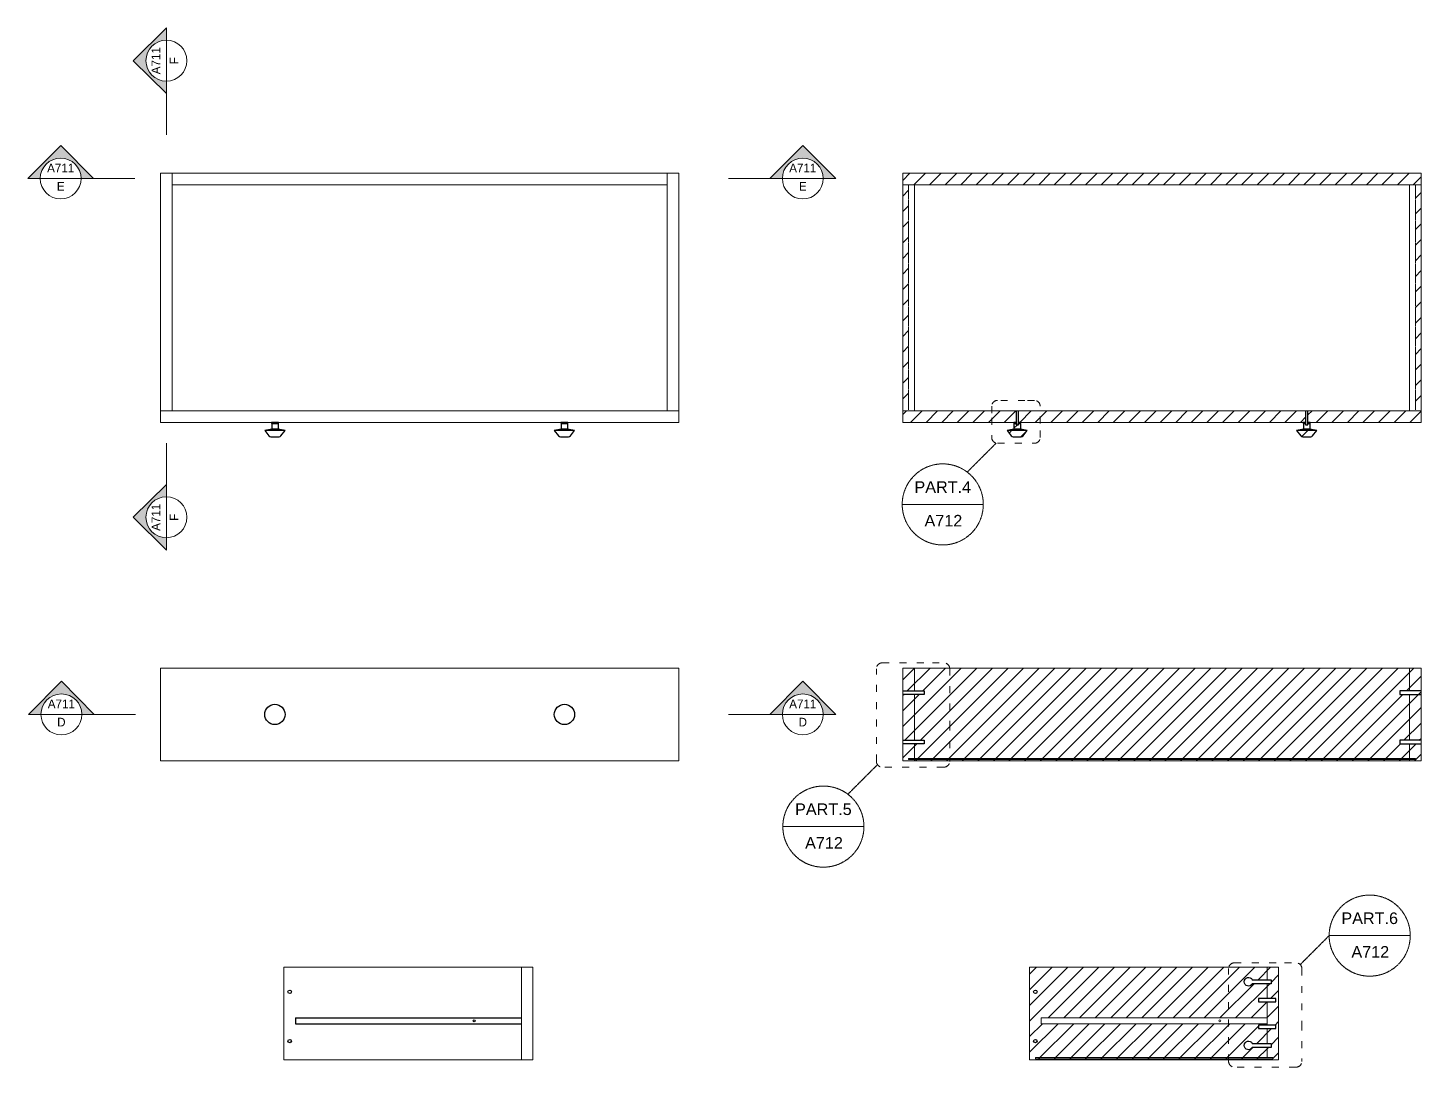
# Model space of a CAD drawing. Header units: centimetres. Extents: x -50281 to 6780, y -2639 to 7911.
# Drawn here: x -5045 to -2639, y 5415 to 7209 of the extents above; entities that cross this region are included whole.
import ezdxf
from ezdxf.enums import TextEntityAlignment as Align

# ---------------------------------------------------------------- set-up
doc = ezdxf.new("R2010")
doc.units = ezdxf.units.CM
for name, pattern in [('ACAD_ISO03W100', [30, 12, -18]), ('CENTER2', [1.125, 0.75, -0.125, 0.125, -0.125]), ('JIS_02_0.7', [1.35, 0.75, -0.6])]:
    doc.linetypes.add(name, pattern=pattern)
doc.layers.get('0').update_dxf_attribs({"color": 8})
for name, color, linetype, lineweight in [('A-ANNO-SYMB', 3, 'Continuous', 18), ('A-ELEV-MBE', 7, 'Continuous', 18), ('A-SECT-MCUT', 7, 'Continuous', 35)]:
    doc.layers.add(name, color=color, linetype=linetype, lineweight=lineweight)
doc.layers.add('particolari', color=6, linetype='Continuous')
doc.styles.add('ARIAL', font='Arial.ttf')

# ---------------------------------------------------------------- blocks, each defined once
blk = doc.blocks.new('SYMBOL')
at = {"layer": 'A-ANNO-SYMB', "linetype": 'Continuous', "lineweight": 20}
h = blk.add_hatch(color=256, dxfattribs=at)
h.dxf.hatch_style = 1
h.paths.add_polyline_path([(11.206, 4.948), (11.316, 4.948, -1), (11.678, 4.948), (11.788, 4.948), (11.497, 5.241)])
at = {"linetype": 'Continuous', "lineweight": 20}
blk.add_line((11.316, 4.948), (11.678, 4.948), dxfattribs=at)
at = {"layer": 'A-ANNO-SYMB', "linetype": 'Continuous', "lineweight": 20}
for p, q in [((11.206, 4.948), (11.497, 5.241)), ((11.788, 4.948), (11.497, 5.241)), ((11.316, 4.948), (11.206, 4.948)), ((11.678, 4.948), (11.788, 4.948))]:
    blk.add_line(p, q, dxfattribs=at)
blk.add_circle((11.497, 4.948), 0.181, dxfattribs=at)
for tag, p in [('TAVOLA', (11.497, 5.08)), ('SEZIONE', (11.497, 4.918))]:
    blk.add_attdef(tag, text='', height=0.1, dxfattribs=at).set_placement(p, align=Align.TOP_CENTER)

msp = doc.modelspace()

# ---------------------------------------------------------------- hatches: boundary and pattern name
at = {"layer": 'A-SECT-MCUT', "true_color": 0x636466}
h = msp.add_hatch(dxfattribs=at)
h.set_pattern_fill('ANSI31', color=251, scale=6)
edge = h.paths.add_edge_path()
edge.add_arc((-3329.4, 6507.3), 4, 270, 322.3058)
edge.add_line((-3326.2, 6504.9), (-3318.9, 6514.3))
edge.add_line((-3318.9, 6514.3), (-3330.9, 6516.3))
edge.add_line((-3330.9, 6516.3), (-3341.9, 6516.3))
edge.add_line((-3341.9, 6516.3), (-3353.9, 6514.3))
edge.add_line((-3353.9, 6514.3), (-3346.6, 6504.9))
edge.add_arc((-3343.4, 6507.3), 4, 217.6942, 270)
edge.add_line((-3343.4, 6503.3), (-3329.4, 6503.3))
edge = h.paths.add_edge_path()
edge.add_line((-3338.4, 6528.3), (-3342.4, 6528.3))
edge.add_line((-3342.4, 6528.3), (-3342.4, 6526.8))
edge.add_arc((-3341.9, 6526.8), 0.5, 180, 270)
edge.add_line((-3341.9, 6526.3), (-3338.4, 6526.3))
edge.add_line((-3334.4, 6526.3), (-3330.9, 6526.3))
edge.add_arc((-3330.9, 6526.8), 0.5, 270, 360)
edge.add_line((-3330.4, 6526.8), (-3330.4, 6528.3))
edge.add_line((-3330.4, 6528.3), (-3334.4, 6528.3))
edge.add_line((-3338.4, 6548.3), (-3338.4, 6524.3))
edge.add_line((-3338.4, 6524.3), (-3334.4, 6524.3))
edge.add_line((-3334.4, 6524.3), (-3334.4, 6548.3))
edge.add_line((-3341.9, 6526.3), (-3341.9, 6516.3))
edge.add_line((-3330.9, 6526.3), (-3330.9, 6516.3))
h = msp.add_hatch(dxfattribs=at)
h.set_pattern_fill('ANSI31', color=251, scale=6)
edge = h.paths.add_edge_path(flags=16)
edge.add_line((-2930.4, 5456), (-2898, 5456))
edge.add_line((-2898, 5456), (-2898, 5449))
edge.add_line((-2898, 5449), (-2930.4, 5449))
edge.add_arc((-2937, 5452.5), 7.5, 27.8181, 332.1819, ccw=False)
h.paths.add_polyline_path([(-2890, 5487.5), (-2920, 5487.5), (-2920, 5481.5), (-2890, 5481.5)], flags=16)
h.paths.add_polyline_path([(-2890, 5533.5), (-2920, 5533.5), (-2920, 5527.5), (-2890, 5527.5)], flags=16)
edge = h.paths.add_edge_path(flags=16)
edge.add_line((-2930.4, 5566), (-2898, 5566))
edge.add_line((-2898, 5566), (-2898, 5559))
edge.add_line((-2898, 5559), (-2930.4, 5559))
edge.add_arc((-2937, 5562.5), 7.5, 27.8181, 332.1819, ccw=False)
h.paths.add_polyline_path([(-2885, 5427.5), (-2885, 5587.5), (-3315, 5587.5), (-3315, 5427.5), (-2905, 5427.5)])
edge = h.paths.add_edge_path(flags=16)
edge.add_line((-3295, 5490), (-2905, 5490))
edge.add_line((-3295, 5500), (-3295, 5490))
edge.add_line((-3295, 5500), (-2905, 5500))

# ---------------------------------------------------------------- linework, layer by layer
at = {"layer": 'A-ANNO-SYMB'}
for p, q in [((-4805.4, 7024.6), (-4805.4, 7096)), ((-4859.8, 6949.3), (-4931.2, 6949.3)), ((-3834.7, 6949.3), (-3763.3, 6949.3)), ((-4805.4, 6492.5), (-4805.4, 6421.1)), ((-4858.6, 6024), (-4930.1, 6024)), ((-3834.7, 6024), (-3763.3, 6024))]:
    msp.add_line(p, q, dxfattribs=at)
at = {"layer": 'A-ANNO-SYMB', "linetype": 'CENTER2'}
for p, q in [((-3372.7, 6492.4), (-3422.7, 6442.4)), ((-3534.9, 6386.6), (-3394.9, 6386.6)), ((-3578.8, 5936.1), (-3628.8, 5886.1)), ((-3741, 5830.3), (-3601, 5830.3)), ((-2797.7, 5642.1), (-2847.7, 5592.1)), ((-2797.7, 5642.1), (-2657.7, 5642.1))]:
    msp.add_line(p, q, dxfattribs=at)
at = {"layer": 'A-ANNO-SYMB', "linetype": 'ACAD_ISO03W100'}
for points in [[(-3380.4, 6536.2), (-3380.4, 6502.2, 0.414214), (-3370.4, 6492.2), (-3306.7, 6492.2, 0.414214), (-3296.7, 6502.2), (-3296.7, 6526.3), (-3296.7, 6556.2, 0.414214), (-3306.7, 6566.2), (-3322.9, 6566.2), (-3370.4, 6566.2, 0.414214), (-3380.4, 6556.2)], [(-3482.9, 6113), (-3462.9, 6113, -0.414214), (-3452.9, 6103), (-3452.9, 6008), (-3452.9, 5943, -0.414214), (-3462.9, 5933), (-3492.8, 5933), (-3569.5, 5933, -0.414214), (-3579.5, 5943), (-3579.5, 6103, -0.414214), (-3569.5, 6113)], [(-2874.8, 5595.1), (-2854.8, 5595.1, -0.414214), (-2844.8, 5585.1), (-2844.8, 5490), (-2844.8, 5425, -0.414214), (-2854.8, 5415), (-2884.7, 5415), (-2961.4, 5415, -0.414214), (-2971.4, 5425), (-2971.4, 5585.1, -0.414214), (-2961.4, 5595.1)]]:
    msp.add_lwpolyline(points, format="xyb", close=True, dxfattribs=at)
at = {"layer": 'A-ANNO-SYMB', "linetype": 'CENTER2'}
for centre in [(-3464.9, 6386.6), (-3671, 5830.3), (-2727.7, 5642.1)]:
    msp.add_circle(centre, 70, dxfattribs=at)
at = {"layer": 'A-ELEV-MBE'}
for p, q in [((-4795.6, 6548.3), (-4795.6, 6958.3)), ((-3940.6, 6958.3), (-3940.6, 6548.3)), ((-4795.6, 6938.3), (-3940.6, 6938.3)), ((-3533.9, 6938.3), (-2638.9, 6938.3)), ((-3513.9, 6548.3), (-3513.9, 6938.3)), ((-2658.9, 6938.3), (-2658.9, 6548.3)), ((-3920.6, 6548.3), (-4815.6, 6548.3)), ((-2638.9, 6548.3), (-3533.9, 6548.3)), ((-3513.9, 6064.5), (-3513.9, 6104)), ((-2658.9, 6064.5), (-2658.9, 6104)), ((-3513.9, 6022), (-3513.9, 6058.5)), ((-2658.9, 6022), (-2658.9, 6058.5)), ((-3513.9, 5979.5), (-3513.9, 6022)), ((-2658.9, 5979.5), (-2658.9, 6022)), ((-3513.9, 5948), (-3513.9, 5973.5)), ((-2658.9, 5948), (-2658.9, 5973.5)), ((-3523.9, 5948), (-2648.9, 5948)), ((-3523.9, 5946), (-3523.9, 5948)), ((-3523.9, 5946), (-2648.9, 5946)), ((-3513.9, 5944), (-3513.9, 5946)), ((-2658.9, 5944), (-2658.9, 5946)), ((-2648.9, 5946), (-2648.9, 5948)), ((-4192.5, 5427.5), (-4192.5, 5587.5)), ((-2905, 5566), (-2905, 5587.5)), ((-2905, 5533.5), (-2905, 5559)), ((-2905, 5487.5), (-2905, 5527.5)), ((-3295, 5500), (-2905, 5500)), ((-3295, 5500), (-3295, 5490)), ((-3295, 5490), (-2905, 5490)), ((-2905, 5456), (-2905, 5481.5)), ((-2905, 5431.5), (-2905, 5449)), ((-2905, 5427.5), (-3315, 5427.5)), ((-3305, 5431.5), (-3305, 5429.5)), ((-2905, 5427.5), (-2905, 5429.5)), ((-2895, 5431.5), (-2895, 5429.5))]:
    msp.add_line(p, q, dxfattribs=at)
at = {"layer": 'A-ELEV-MBE', "linetype": 'JIS_02_0.7'}
for p, q in [((-3523.9, 6548.3), (-3523.9, 6938.3)), ((-2648.9, 6548.3), (-2648.9, 6938.3))]:
    msp.add_line(p, q, dxfattribs=at)
at = {"layer": 'A-ELEV-MBE'}
for points in [[(-4815.6, 6528.3), (-4815.6, 6958.3), (-3920.6, 6958.3), (-3920.6, 6528.3), (-4815.6, 6528.3)], [(-3533.9, 6528.3), (-3533.9, 6958.3), (-2638.9, 6958.3), (-2638.9, 6528.3), (-2834.4, 6528.3)], [(-3338.4, 6528.3), (-3533.9, 6528.3)], [(-2838.4, 6528.3), (-3334.4, 6528.3)], [(-4815.6, 6104), (-3920.6, 6104), (-3920.6, 5944), (-4815.6, 5944), (-4815.6, 6104)], [(-2638.9, 5944), (-2638.9, 6104), (-3533.9, 6104), (-3533.9, 5944), (-3533.9, 5944)], [(-3533.9, 5944), (-3513.9, 5944)], [(-3513.9, 5944), (-2658.9, 5944)], [(-2658.9, 5944), (-2638.9, 5944)], [(-4172.5, 5427.5), (-4172.5, 5587.5), (-4602.5, 5587.5), (-4602.5, 5427.5)], [(-2885, 5427.5), (-2885, 5587.5), (-3315, 5587.5), (-3315, 5427.5)], [(-4602.5, 5427.5), (-4192.5, 5427.5)], [(-4192.5, 5427.5), (-4172.5, 5427.5)], [(-3305, 5431.5), (-2895, 5431.5)], [(-3305, 5429.5), (-2895, 5429.5)], [(-2905, 5427.5), (-2885, 5427.5)]]:
    msp.add_lwpolyline(points, dxfattribs=at)
msp.add_circle((-2986.5, 5495), 1.5, dxfattribs=at)
at = {"layer": 'A-SECT-MCUT', "color": 251, "linetype": 'Continuous', "true_color": 0x636466}
for p, q in [((-3533.9, 6946.1), (-3521.7, 6958.3)), ((-3514.7, 6938.3), (-3494.7, 6958.3)), ((-3487.8, 6938.3), (-3467.8, 6958.3)), ((-3460.8, 6938.3), (-3440.8, 6958.3)), ((-3433.9, 6938.3), (-3413.9, 6958.3)), ((-3407, 6938.3), (-3387, 6958.3)), ((-3380, 6938.3), (-3360, 6958.3)), ((-3353.1, 6938.3), (-3333.1, 6958.3)), ((-3326.1, 6938.3), (-3306.1, 6958.3)), ((-3299.2, 6938.3), (-3279.2, 6958.3)), ((-3272.3, 6938.3), (-3252.3, 6958.3)), ((-3245.3, 6938.3), (-3225.3, 6958.3)), ((-3218.4, 6938.3), (-3198.4, 6958.3)), ((-3191.4, 6938.3), (-3171.4, 6958.3)), ((-3164.5, 6938.3), (-3144.5, 6958.3)), ((-3137.6, 6938.3), (-3117.6, 6958.3)), ((-3110.6, 6938.3), (-3090.6, 6958.3)), ((-3083.7, 6938.3), (-3063.7, 6958.3)), ((-3056.7, 6938.3), (-3036.7, 6958.3)), ((-3029.8, 6938.3), (-3009.8, 6958.3)), ((-3002.8, 6938.3), (-2982.8, 6958.3)), ((-2975.9, 6938.3), (-2955.9, 6958.3)), ((-2949, 6938.3), (-2929, 6958.3)), ((-2922, 6938.3), (-2902, 6958.3)), ((-2895.1, 6938.3), (-2875.1, 6958.3)), ((-2868.1, 6938.3), (-2848.1, 6958.3)), ((-2841.2, 6938.3), (-2821.2, 6958.3)), ((-2814.3, 6938.3), (-2794.3, 6958.3)), ((-2787.3, 6938.3), (-2767.3, 6958.3)), ((-2760.4, 6938.3), (-2740.4, 6958.3)), ((-2733.4, 6938.3), (-2713.4, 6958.3)), ((-2706.5, 6938.3), (-2686.5, 6958.3)), ((-2679.6, 6938.3), (-2659.6, 6958.3)), ((-3533.9, 6919.1), (-3523.9, 6929.1)), ((-2652.6, 6938.3), (-2638.9, 6952)), ((-2648.9, 6915.1), (-2638.9, 6925.1)), ((-3533.9, 6892.2), (-3523.9, 6902.2)), ((-2648.9, 6888.1), (-2638.9, 6898.1)), ((-3533.9, 6865.2), (-3523.9, 6875.2)), ((-2648.9, 6861.2), (-2638.9, 6871.2)), ((-3533.9, 6838.3), (-3523.9, 6848.3)), ((-2648.9, 6834.3), (-2638.9, 6844.3)), ((-3533.9, 6811.4), (-3523.9, 6821.4)), ((-2648.9, 6807.3), (-2638.9, 6817.3)), ((-3533.9, 6784.4), (-3523.9, 6794.4)), ((-2648.9, 6780.4), (-2638.9, 6790.4)), ((-3533.9, 6757.5), (-3523.9, 6767.5)), ((-2648.9, 6753.4), (-2638.9, 6763.4)), ((-3533.9, 6730.5), (-3523.9, 6740.5)), ((-2648.9, 6726.5), (-2638.9, 6736.5)), ((-3533.9, 6703.6), (-3523.9, 6713.6)), ((-2648.9, 6699.5), (-2638.9, 6709.5)), ((-3533.9, 6676.7), (-3523.9, 6686.7)), ((-2648.9, 6672.6), (-2638.9, 6682.6)), ((-3533.9, 6649.7), (-3523.9, 6659.7)), ((-2648.9, 6645.7), (-2638.9, 6655.7)), ((-3533.9, 6622.8), (-3523.9, 6632.8)), ((-2648.9, 6618.7), (-2638.9, 6628.7)), ((-3533.9, 6595.8), (-3523.9, 6605.8)), ((-2648.9, 6591.8), (-2638.9, 6601.8)), ((-3533.9, 6568.9), (-3523.9, 6578.9)), ((-2648.9, 6564.8), (-2638.9, 6574.8)), ((-3533.9, 6541.9), (-3527.6, 6548.3)), ((-3520.6, 6528.3), (-3500.6, 6548.3)), ((-3493.7, 6528.3), (-3473.7, 6548.3)), ((-3466.7, 6528.3), (-3446.7, 6548.3)), ((-3439.8, 6528.3), (-3419.8, 6548.3)), ((-3412.8, 6528.3), (-3392.8, 6548.3)), ((-3385.9, 6528.3), (-3365.9, 6548.3)), ((-3359, 6528.3), (-3339, 6548.3)), ((-3332, 6528.3), (-3312, 6548.3)), ((-3305.1, 6528.3), (-3285.1, 6548.3)), ((-3278.1, 6528.3), (-3258.1, 6548.3)), ((-3251.2, 6528.3), (-3231.2, 6548.3)), ((-3224.3, 6528.3), (-3204.3, 6548.3)), ((-3197.3, 6528.3), (-3177.3, 6548.3)), ((-3170.4, 6528.3), (-3150.4, 6548.3)), ((-3143.4, 6528.3), (-3123.4, 6548.3)), ((-3116.5, 6528.3), (-3096.5, 6548.3)), ((-3089.6, 6528.3), (-3069.6, 6548.3)), ((-3062.6, 6528.3), (-3042.6, 6548.3)), ((-3035.7, 6528.3), (-3015.7, 6548.3)), ((-3008.7, 6528.3), (-2988.7, 6548.3)), ((-2981.8, 6528.3), (-2961.8, 6548.3)), ((-2954.9, 6528.3), (-2934.9, 6548.3)), ((-2927.9, 6528.3), (-2907.9, 6548.3)), ((-2901, 6528.3), (-2881, 6548.3)), ((-2874, 6528.3), (-2854, 6548.3)), ((-2834.4, 6541), (-2827.1, 6548.3)), ((-2820.1, 6528.3), (-2800.1, 6548.3)), ((-2793.2, 6528.3), (-2773.2, 6548.3)), ((-2766.3, 6528.3), (-2746.3, 6548.3)), ((-2739.3, 6528.3), (-2719.3, 6548.3)), ((-2712.4, 6528.3), (-2692.4, 6548.3)), ((-2685.4, 6528.3), (-2665.4, 6548.3)), ((-2658.5, 6528.3), (-2638.9, 6547.9)), ((-2847.1, 6528.3), (-2838.4, 6537)), ((-2844.9, 6503.6), (-2830.9, 6517.5)), ((-3533.9, 6084), (-3513.8, 6104)), ((-3533.9, 6003.1), (-3433, 6104)), ((-3530.6, 5979.5), (-3406.1, 6104)), ((-3526.4, 6064.5), (-3486.9, 6104)), ((-3512.2, 5944), (-3352.2, 6104)), ((-3503.6, 5979.5), (-3379.1, 6104)), ((-3499.5, 6064.5), (-3460, 6104)), ((-3485.3, 5944), (-3325.3, 6104)), ((-3458.3, 5944), (-3298.3, 6104)), ((-3431.4, 5944), (-3271.4, 6104)), ((-3404.4, 5944), (-3244.4, 6104)), ((-3377.5, 5944), (-3217.5, 6104)), ((-3350.6, 5944), (-3190.6, 6104)), ((-3323.6, 5944), (-3163.6, 6104)), ((-3296.7, 5944), (-3136.7, 6104)), ((-3269.7, 5944), (-3109.7, 6104)), ((-3242.8, 5944), (-3082.8, 6104)), ((-3215.9, 5944), (-3055.9, 6104)), ((-3188.9, 5944), (-3028.9, 6104)), ((-3162, 5944), (-3002, 6104)), ((-3135, 5944), (-2975, 6104)), ((-3108.1, 5944), (-2948.1, 6104)), ((-3081.2, 5944), (-2921.2, 6104)), ((-3054.2, 5944), (-2894.2, 6104)), ((-3027.3, 5944), (-2867.3, 6104)), ((-3000.3, 5944), (-2840.3, 6104)), ((-2973.4, 5944), (-2813.4, 6104)), ((-2946.4, 5944), (-2786.4, 6104)), ((-2919.5, 5944), (-2759.5, 6104)), ((-2892.6, 5944), (-2732.6, 6104)), ((-2865.6, 5944), (-2705.6, 6104)), ((-2838.7, 5944), (-2678.7, 6104)), ((-2811.7, 5944), (-2651.7, 6104)), ((-2664.3, 6064.5), (-2638.9, 6089.9)), ((-2757.9, 5944), (-2638.9, 6063)), ((-3533.9, 6057), (-3532.4, 6058.5)), ((-3533.9, 6030.1), (-3505.5, 6058.5)), ((-2784.8, 5944), (-2670.3, 6058.5)), ((-2730.9, 5944), (-2638.9, 6036)), ((-2668.5, 5979.5), (-2638.9, 6009.1)), ((-3533.9, 5949.3), (-3509.6, 5973.5)), ((-2704, 5944), (-2674.5, 5973.5)), ((-2677, 5944), (-2647.5, 5973.5)), ((-2641.5, 5979.5), (-2638.9, 5982.1)), ((-2650.1, 5944), (-2638.9, 5955.2))]:
    msp.add_line(p, q, dxfattribs=at)
at = {"layer": 'particolari'}
for p, q in [((-4623.6, 6526.3), (-4623.6, 6516.3)), ((-4612.6, 6526.3), (-4612.6, 6516.3)), ((-4123.6, 6526.3), (-4123.6, 6516.3)), ((-4112.6, 6526.3), (-4112.6, 6516.3)), ((-3341.9, 6526.3), (-3341.9, 6516.3)), ((-3330.9, 6526.3), (-3330.9, 6516.3)), ((-2841.9, 6526.3), (-2841.9, 6516.3)), ((-2830.9, 6526.3), (-2830.9, 6516.3)), ((-4600.6, 6514.3), (-4635.6, 6514.3)), ((-4100.6, 6514.3), (-4135.6, 6514.3)), ((-3318.9, 6514.3), (-3353.9, 6514.3)), ((-2818.9, 6514.3), (-2853.9, 6514.3)), ((-4582.5, 5500), (-4192.5, 5500)), ((-4582.5, 5500), (-4582.5, 5490)), ((-4582.5, 5490), (-4192.5, 5490))]:
    msp.add_line(p, q, dxfattribs=at)
for points in [[(-3338.4, 6548.3), (-3338.4, 6524.3), (-3334.4, 6524.3), (-3334.4, 6548.3)], [(-2838.4, 6548.3), (-2838.4, 6524.3), (-2834.4, 6524.3), (-2834.4, 6548.3)], [(-3330.4, 6528.3), (-3334.4, 6528.3)], [(-2830.4, 6528.3), (-2834.4, 6528.3)], [(-3533.9, 6064.5), (-3496.9, 6064.5), (-3496.9, 6058.5), (-3533.9, 6058.5)], [(-2638.9, 6064.5), (-2675.9, 6064.5), (-2675.9, 6058.5), (-2638.9, 6058.5)], [(-3533.9, 5979.5), (-3496.9, 5979.5), (-3496.9, 5973.5), (-3533.9, 5973.5)], [(-2638.9, 5979.5), (-2675.9, 5979.5), (-2675.9, 5973.5), (-2638.9, 5973.5)], [(-2890, 5533.5), (-2920, 5533.5), (-2920, 5527.5), (-2890, 5527.5), (-2890, 5533.5)], [(-2890, 5487.5), (-2920, 5487.5), (-2920, 5481.5), (-2890, 5481.5), (-2890, 5487.5)]]:
    msp.add_lwpolyline(points, dxfattribs=at)
for points in [[(-4612.1, 6528.3), (-4624.1, 6528.3), (-4624.1, 6526.8, 0.414214), (-4623.6, 6526.3), (-4612.6, 6526.3, 0.414214), (-4612.1, 6526.8), (-4612.1, 6528.3)], [(-4112.1, 6528.3), (-4124.1, 6528.3), (-4124.1, 6526.8, 0.414214), (-4123.6, 6526.3), (-4112.6, 6526.3, 0.414214), (-4112.1, 6526.8), (-4112.1, 6528.3)], [(-3338.4, 6528.3), (-3342.4, 6528.3), (-3342.4, 6526.8, 0.414214), (-3341.9, 6526.3), (-3338.4, 6526.3)], [(-3334.4, 6526.3), (-3330.9, 6526.3, 0.414214), (-3330.4, 6526.8), (-3330.4, 6528.3)], [(-2838.4, 6528.3), (-2842.4, 6528.3), (-2842.4, 6526.8, 0.414214), (-2841.9, 6526.3), (-2838.4, 6526.3)], [(-2834.4, 6526.3), (-2830.9, 6526.3, 0.414214), (-2830.4, 6526.8), (-2830.4, 6528.3)], [(-4611, 6503.3, 0.232274), (-4607.9, 6504.9), (-4600.6, 6514.3), (-4612.6, 6516.3), (-4623.6, 6516.3), (-4635.6, 6514.3), (-4628.3, 6504.9, 0.232274), (-4625.1, 6503.3), (-4611, 6503.3)], [(-4111, 6503.3, 0.232274), (-4107.9, 6504.9), (-4100.6, 6514.3), (-4112.6, 6516.3), (-4123.6, 6516.3), (-4135.6, 6514.3), (-4128.3, 6504.9, 0.232274), (-4125.1, 6503.3), (-4111, 6503.3)], [(-3329.4, 6503.3, 0.232274), (-3326.2, 6504.9), (-3318.9, 6514.3), (-3330.9, 6516.3), (-3341.9, 6516.3), (-3353.9, 6514.3), (-3346.6, 6504.9, 0.232274), (-3343.4, 6503.3), (-3329.4, 6503.3)], [(-2829.4, 6503.3, 0.232274), (-2826.2, 6504.9), (-2818.9, 6514.3), (-2830.9, 6516.3), (-2841.9, 6516.3), (-2853.9, 6514.3), (-2846.6, 6504.9, 0.232274), (-2843.4, 6503.3), (-2829.4, 6503.3)]]:
    msp.add_lwpolyline(points, format="xyb", dxfattribs=at)
for points in [[(-2930.4, 5566), (-2898, 5566), (-2898, 5559), (-2930.4, 5559, -4.038071)], [(-2930.4, 5456), (-2898, 5456), (-2898, 5449), (-2930.4, 5449, -4.038071)]]:
    msp.add_lwpolyline(points, format="xyb", close=True, dxfattribs=at)
for centre, radius in [((-4618.1, 6024), 17.5), ((-4118.1, 6024), 17.5), ((-4592.5, 5545), 3), ((-3305, 5545), 3), ((-4274, 5495), 1.5), ((-4592.5, 5460), 3), ((-3305, 5460), 3)]:
    msp.add_circle(centre, radius, dxfattribs=at)

# ---------------------------------------------------------------- block references
at = {"layer": 'A-ANNO-SYMB'}
ref = msp.add_blockref('SYMBOL', (-3840.5, 9394.8), dxfattribs=dict(at, xscale=-195.0110641980523, yscale=195.0110641980523, zscale=195.0110641980523, rotation=90))
ref.add_attrib('SEZIONE', 'F', dxfattribs={"layer": '0', "linetype": 'Continuous', "lineweight": 20, "height": 15, "rotation": 90}).set_placement((-4799.6, 7152.7), align=Align.TOP_CENTER)
ref.add_attrib('TAVOLA', 'A711', dxfattribs={"layer": '0', "linetype": 'Continuous', "lineweight": 20, "height": 15, "rotation": 90}).set_placement((-4831.1, 7152.7), align=Align.TOP_CENTER)
ref = msp.add_blockref('SYMBOL', (-7230, 5984.4), dxfattribs=dict(at, xscale=195.0110641980523, yscale=195.0110641980523, zscale=195.0110641980523))
ref.add_attrib('SEZIONE', 'E', dxfattribs={"layer": '0', "linetype": 'Continuous', "lineweight": 20, "height": 15}).set_placement((-4987.9, 6943.5), align=Align.TOP_CENTER)
ref.add_attrib('TAVOLA', 'A711', dxfattribs={"layer": '0', "linetype": 'Continuous', "lineweight": 20, "height": 15}).set_placement((-4987.9, 6975), align=Align.TOP_CENTER)
ref = msp.add_blockref('SYMBOL', (-1464.5, 5984.4), dxfattribs=dict(at, xscale=-195.0110641980523, yscale=195.0110641980523, zscale=195.0110641980523))
ref.add_attrib('SEZIONE', 'E', dxfattribs={"layer": '0', "linetype": 'Continuous', "lineweight": 20, "height": 15}).set_placement((-3706.6, 6943.5), align=Align.TOP_CENTER)
ref.add_attrib('TAVOLA', 'A711', dxfattribs={"layer": '0', "linetype": 'Continuous', "lineweight": 20, "height": 15}).set_placement((-3706.6, 6975), align=Align.TOP_CENTER)
ref = msp.add_blockref('SYMBOL', (-3840.5, 4122.4), dxfattribs=dict(at, xscale=195.0110641980523, yscale=195.0110641980523, zscale=195.0110641980523, rotation=90))
ref.add_attrib('SEZIONE', 'F', dxfattribs={"layer": '0', "linetype": 'Continuous', "lineweight": 20, "height": 15, "rotation": 90}).set_placement((-4799.6, 6364.4), align=Align.TOP_CENTER)
ref.add_attrib('TAVOLA', 'A711', dxfattribs={"layer": '0', "linetype": 'Continuous', "lineweight": 20, "height": 15, "rotation": 90}).set_placement((-4831.1, 6364.4), align=Align.TOP_CENTER)
ref = msp.add_blockref('SYMBOL', (-7228.8, 5059.1), dxfattribs=dict(at, xscale=195.0110641980523, yscale=195.0110641980523, zscale=195.0110641980523))
ref.add_attrib('SEZIONE', 'D', dxfattribs={"layer": '0', "linetype": 'Continuous', "lineweight": 20, "height": 15}).set_placement((-4986.8, 6018.2), align=Align.TOP_CENTER)
ref.add_attrib('TAVOLA', 'A711', dxfattribs={"layer": '0', "linetype": 'Continuous', "lineweight": 20, "height": 15}).set_placement((-4986.8, 6049.7), align=Align.TOP_CENTER)
ref = msp.add_blockref('SYMBOL', (-1464.5, 5059.1), dxfattribs=dict(at, xscale=-195.0110641980523, yscale=195.0110641980523, zscale=195.0110641980523))
ref.add_attrib('SEZIONE', 'D', dxfattribs={"layer": '0', "linetype": 'Continuous', "lineweight": 20, "height": 15}).set_placement((-3706.6, 6018.2), align=Align.TOP_CENTER)
ref.add_attrib('TAVOLA', 'A711', dxfattribs={"layer": '0', "linetype": 'Continuous', "lineweight": 20, "height": 15}).set_placement((-3706.6, 6049.7), align=Align.TOP_CENTER)

# ---------------------------------------------------------------- texts
at = {"layer": 'A-ANNO-SYMB', "linetype": 'CENTER2', "style": 'ARIAL'}
for tag, p in [('PART.4', (-3464.9, 6426.6)), ('PART.5', (-3671, 5870.3)), ('PART.6', (-2727.7, 5682.1))]:
    msp.add_attdef(tag, text='1', height=20, dxfattribs=at).set_placement(p, align=Align.TOP_CENTER)
for p in [(-3496.4, 6348.5), (-3702.6, 5792.2), (-2759.3, 5604)]:
    msp.add_attdef('A712', p, '', height=20, dxfattribs=at)

doc.saveas('drawing.dxf')
